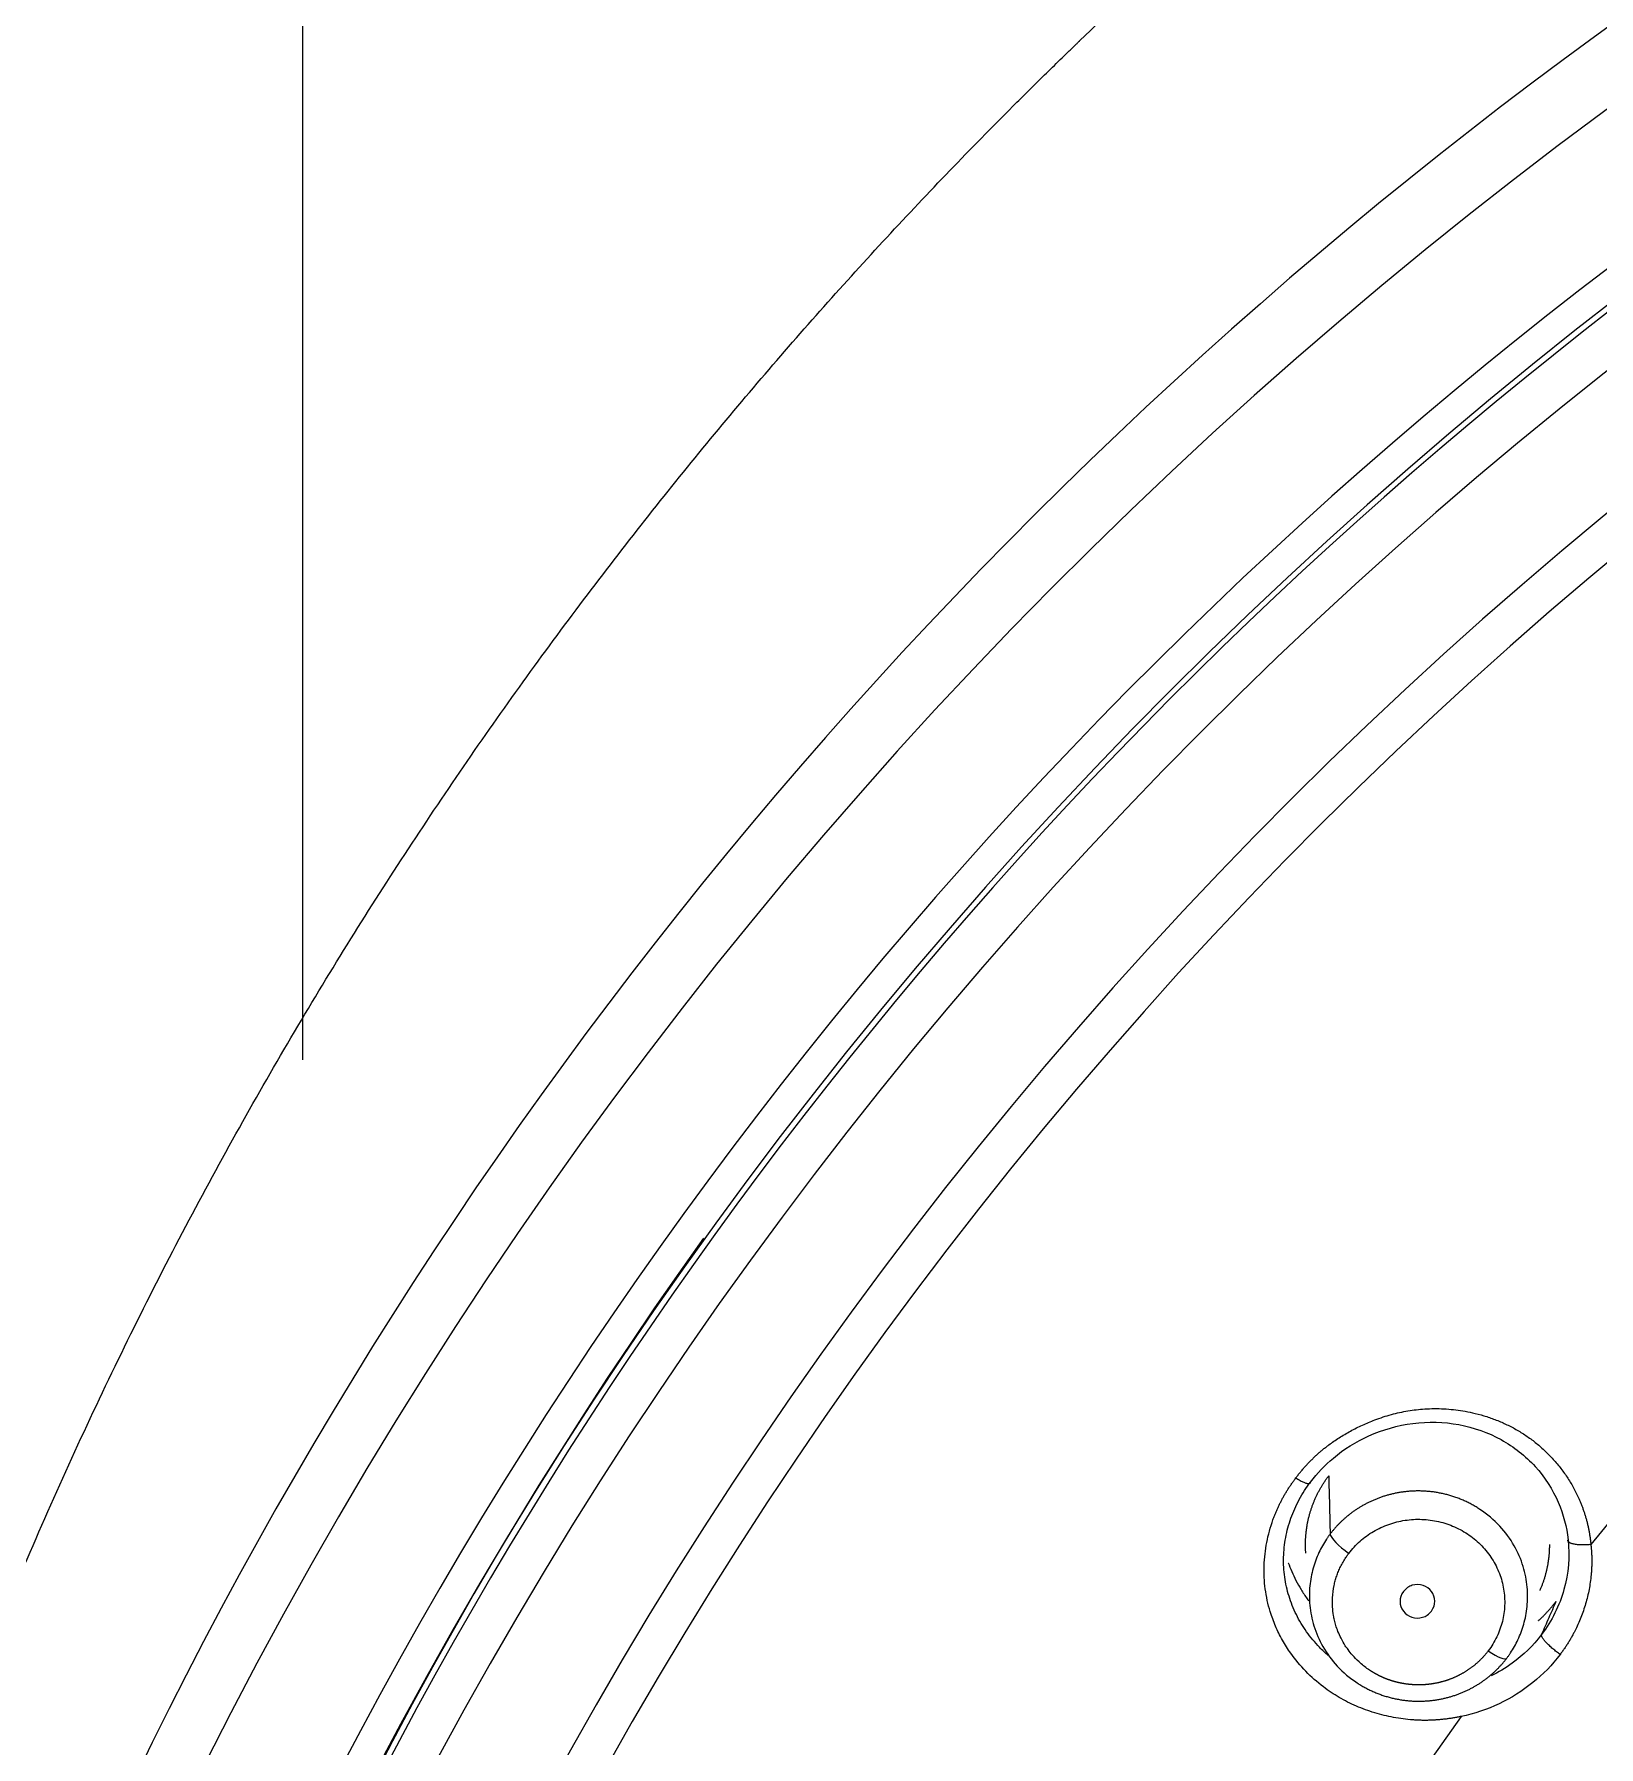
# Model space of a CAD drawing. Extents: x 19821 to 22981, y -91 to 2224.
# Drawn here: x 20686.85 to 20707.2, y 1238.57 to 1260.85 of the extents above; entities that cross this region are included whole.
import ezdxf

# ---------------------------------------------------------------- set-up
doc = ezdxf.new("R2010")
doc.units = 0
doc.header["$LTSCALE"] = 10
doc.header["$MEASUREMENT"] = 0
doc.layers.add('1', color=7, linetype='CONTINUOUS')

msp = doc.modelspace()

# ---------------------------------------------------------------- linework, layer by layer
at = {"layer": '1', "color": 7, "linetype": 'Continuous', "lineweight": 13}
msp.add_line((20690.34096974973, 1291.198490205884), (20690.34096974973, 1247.506921477981), dxfattribs=at)
at = {"layer": '1', "color": 7, "linetype": 'Continuous', "lineweight": 18}
for centre, major_axis, ratio, start_param, end_param in [((20744.93100807942, 1212.861490430494), (62.57703589943, 0), 0.9612616959385202, 0, 3.141593206878729), ((20744.93100807943, 1212.246531548563), (-60.5, 0), 0.9612616959383173, 4.724169612251052, 7.00419662665931), ((20744.93100807943, 1212.38435022647), (-59.925, 0), 0.9612616959389093, 4.712388980389392, 7.853981633982278), ((20744.93100807943, 1212.384350226471), (60, 0), 0.9612616959383171, 1.582576958661259, 4.712388980393005), ((20744.93100807943, 1212.542884949657), (-59.925, 0), 0.9612616959389093, 5.680735826435903, 6.283185312909998), ((20703.95241886266, 1241.169088457955), (-0.2390951651189141, 0.1811921309209705), 0.2228166703466237, 0.1756137382107858, 1.737497234700055), ((20705.76723451292, 1239.901607885897), (0.2390967520457248, -0.1811900156356655), 0.222767126750163, 4.880205176611731, 6.337469713120811)]:
    msp.add_ellipse(centre, major_axis=major_axis, ratio=ratio, start_param=start_param, end_param=end_param, dxfattribs=at)
at = {"layer": '1', "color": 7, "linetype": 'Continuous', "lineweight": 13}
for centre, major_axis, ratio, start_param, end_param in [((20744.93100807943, 1212.541177986808), (61.96284250743, 0), 0.9612616959383171, 1.570796326802691, 3.141592647531509), ((20744.93100807943, 1212.246531548563), (59.42499999999999, 0), 0.9612616959383172, 1.570796326802691, 4.701939975494236), ((20744.93100807943, 1212.246531548563), (57.94795379563, 0), 0.9612616959383172, 1.579186643142856, 4.712388980392483), ((20744.93100807943, 1212.291039360163), (57.40309474942, 0), 0.9612616959383172, 1.579486275239783, 4.712388980392482), ((20744.93100807943, 1213.073443616014), (-47.825, 0), 0.9612616959383173, 5.475491324417267, 5.624802134208548), ((20744.93100807943, 1213.073443616014), (-47.825, 0), 0.9612616959383175, 5.684930834656669, 5.834241644445036)]:
    msp.add_ellipse(centre, major_axis=major_axis, ratio=ratio, start_param=start_param, end_param=end_param, dxfattribs=at)
at = {"layer": '1', "color": 7, "linetype": 'Continuous', "lineweight": 18}
for points, knots in [([(20682.03188459967, 1218.028408042423), (20682.0319240288, 1219.263179307572), (20682.07134584237, 1220.482656676591), (20682.22303321739, 1222.886397508442), (20682.33529288177, 1224.070731137838), (20682.62661943629, 1226.400766504216), (20682.80568740777, 1227.546453768173), (20683.22457949674, 1229.796158502802), (20683.46440721433, 1230.900179141207), (20683.99880660579, 1233.064124083599), (20684.2933811072, 1234.124048742788), (20684.93135193244, 1236.197916469751), (20685.27474796447, 1237.211860842949), (20686.00456604845, 1239.192386171128), (20686.39098516573, 1240.158969461545), (20687.20123063581, 1242.043889381438), (20687.62505324238, 1242.962233761729), (20688.50469335566, 1244.750340326461), (20688.96050566919, 1245.620103371965), (20689.898905779, 1247.3110301575), (20690.38149079482, 1248.132196556392), (20691.36846070501, 1249.726264826994), (20691.87284544986, 1250.499167932349), (20692.89868910233, 1251.997342632421), (20693.42015108784, 1252.722613802301), (20694.47568728922, 1254.126422589249), (20695.00976580965, 1254.804958691369), (20696.08634557818, 1256.116424898036), (20696.62884987619, 1256.749354507706), (20697.7183640497, 1257.970928607381), (20698.26537233285, 1258.559574067441), (20699.08652937575, 1259.410442260114), (20699.49727175536, 1259.827854163514), (20699.97619366156, 1260.301058874929), (20700.21551740628, 1260.534251033559), (20700.33513656939, 1260.649998804121), (20700.39493443175, 1260.707661145108), (20700.42483030346, 1260.736439496312), (20700.43977745827, 1260.75081547545), (20700.44725083839, 1260.758000166948), (20700.45098747888, 1260.761591688311), (20700.4528557867, 1260.763387242913), (20700.4537899375, 1260.764284968697), (20700.45425701212, 1260.764733818709), (20700.45445718679, 1260.764926180241), (20700.45459063654, 1260.765054420648), (20700.45463417054, 1260.765096255174), (20701.92790264037, 1262.180841552097), (20703.47212799616, 1263.523880782744), (20706.68628057617, 1266.053132936569), (20708.35618801137, 1267.23933036376), (20711.80420306485, 1269.444761103732), (20713.58230250544, 1270.463989532082), (20717.22841661029, 1272.326982462369), (20719.09640614094, 1273.170731617189), (20722.90346895692, 1274.675980867764), (20724.84257519055, 1275.337490626224), (20728.77273021462, 1276.473879831797), (20730.76376163694, 1276.948745411129), (20734.77824841011, 1277.709091325952), (20736.8016982929, 1277.994563302012), (20740.86150861721, 1278.375075176216), (20742.89786382754, 1278.470105881076), (20744.93100898635, 1278.470237001844)], [0, 0, 0, 0, 0.03125000000024419, 0.03125000000024419, 0.06250000000048839, 0.06250000000048839, 0.09375000000073258, 0.09375000000073258, 0.1250000000009767, 0.1250000000009767, 0.1562500000012209, 0.1562500000012209, 0.1875000000014651, 0.1875000000014651, 0.2187500000017093, 0.2187500000017093, 0.2500000000019535, 0.2500000000019535, 0.2812500000021977, 0.2812500000021977, 0.3125000000024419, 0.3125000000024419, 0.3437500000026861, 0.3437500000026861, 0.3750000000029302, 0.3750000000029302, 0.4062500000031744, 0.4062500000031744, 0.4375000000034186, 0.4375000000034186, 0.4687500000036628, 0.4687500000036628, 0.4843750000037849, 0.4921875000038459, 0.4960937500038763, 0.4980468750038917, 0.4990234375038993, 0.4995117187539029, 0.4997558593789049, 0.4998779296914058, 0.499938964847656, 0.4999694824257812, 0.4999847412148437, 0.4999923706093749, 0.4999961853066406, 0.4999961853066406, 0.5000000000039063, 0.5000000000039063, 0.562500000003418, 0.562500000003418, 0.6250000000029298, 0.6250000000029298, 0.6875000000024415, 0.6875000000024415, 0.7500000000019531, 0.7500000000019531, 0.8125000000014648, 0.8125000000014648, 0.8750000000009766, 0.8750000000009766, 0.9375000000004883, 0.9375000000004883, 1, 1, 1, 1]), ([(20703.26275608849, 1242.067097202619), (20703.26765924186, 1242.073543636092), (20703.27744438461, 1242.086408677614), (20703.29235511968, 1242.105495691382), (20703.30739548213, 1242.124374132993), (20703.32258399412, 1242.143031943224), (20703.33791530559, 1242.161472078609), (20703.353390428, 1242.179693495055), (20703.36900868387, 1242.197696211406), (20703.38476985068, 1242.21547996096), (20703.40067358986, 1242.233044550627), (20703.41671959886, 1242.250389765245), (20703.43290757066, 1242.267515393068), (20703.44923720455, 1242.284421218973), (20703.46570820321, 1242.301107026263), (20703.48232027355, 1242.317572596182), (20703.49907312639, 1242.333817708049), (20703.51596647663, 1242.34984213921), (20703.53300004308, 1242.365645665076), (20703.55017354865, 1242.381228059025), (20703.56748672001, 1242.396589092767), (20703.58493928847, 1242.411728534976), (20703.60253098679, 1242.426646156401), (20703.62026156105, 1242.441341710876), (20703.6381307264, 1242.455815005957), (20703.65613833159, 1242.470065640148), (20703.6742837467, 1242.484093980773), (20703.70801423518, 1242.509558332065), (20703.75856283237, 1242.54576530138), (20703.8275290913, 1242.591395585912), (20703.89954148243, 1242.635413194185), (20703.99974282178, 1242.691997422579), (20704.12953937084, 1242.757022477072), (20704.2718710085, 1242.816825465381), (20704.39764960909, 1242.861375364096), (20704.50532329516, 1242.893646131042), (20704.61339900698, 1242.920267387387), (20704.72187003037, 1242.941210274132), (20704.83072145879, 1242.956490920252), (20704.94519414146, 1242.966493387779), (20705.06502439054, 1242.97049257468), (20705.18987557801, 1242.967667449318), (20705.31416905747, 1242.957762574689), (20705.43790018502, 1242.940796690377), (20705.57040382336, 1242.914987823991), (20705.70999319346, 1242.878594294464), (20705.85452589034, 1242.829408164006), (20705.99354926827, 1242.770273402137), (20706.1280717354, 1242.700779526922), (20706.25725708606, 1242.621093995356), (20706.38004585511, 1242.531191601654), (20706.49486866095, 1242.43223255979), (20706.60258186408, 1242.323394213162), (20706.70237576302, 1242.20576868838), (20706.79307041937, 1242.08016144168), (20706.87296647804, 1241.948610401625), (20706.92580237778, 1241.843762075538), (20706.95856941802, 1241.769543950876), (20706.9757299354, 1241.727964151449), (20706.99187048796, 1241.686022361942), (20707.0069898177, 1241.643718128414), (20707.02109048425, 1241.601053468777), (20707.03417403531, 1241.558029597769), (20707.04624234865, 1241.514647809289), (20707.05729708722, 1241.470909220299), (20707.06734053606, 1241.426814913654), (20707.07637278693, 1241.382365622637), (20707.08440220354, 1241.337562855275), (20707.0914061807, 1241.292404692845), (20707.09747846011, 1241.246901560387), (20707.10066840391, 1241.216390117096), (20707.10226721121, 1241.201097710292)], [0, 0, 0, 0, 0.004831707792187787, 0.009642559971950375, 0.0144330401570404, 0.01920363877405989, 0.0239548530163273, 0.02868718679423243, 0.03340115067707013, 0.03809726182667474, 0.04277604392255532, 0.04743802707813521, 0.05208374774829681, 0.05671374862793478, 0.06132857854122473, 0.06592879232202188, 0.07051495068483107, 0.07508762008654764, 0.07964737257913614, 0.08419478565293259, 0.08873044207088658, 0.09325492969380457, 0.09776884129671755, 0.1022727743763995, 0.1067673309505897, 0.1112531173487218, 0.1157307439947052, 0.1202008251821443, 0.1359930609092236, 0.1520754782577627, 0.1684703013518533, 0.1851984784803881, 0.2191072224171651, 0.2528935145323353, 0.274924979516719, 0.2967030019987305, 0.3182847330058015, 0.3397289217259568, 0.3610954518322788, 0.382444831498461, 0.4069202484635922, 0.431334687912223, 0.4557687303406966, 0.4803023906829336, 0.505014299017788, 0.5356039498213875, 0.5658054224734583, 0.5957774812755432, 0.6256799161867307, 0.6563289659234769, 0.6867420142273601, 0.7170972175936036, 0.7475703871854598, 0.7790739669291147, 0.810216870363466, 0.8411772643787264, 0.8721340009742484, 0.8812241991507284, 0.8903015097902567, 0.8993708468999306, 0.9084371263977357, 0.9175052586861759, 0.9265801412414475, 0.9356666512782146, 0.9447696385486063, 0.9538939183316948, 0.9630442646664347, 0.9722254038767061, 0.9814420084321814, 0.9906986911829249, 1, 1, 1, 1]), ([(20703.45463845235, 1242.014640439837), (20703.54050720364, 1242.128239941128), (20703.76511617652, 1242.363709596832), (20704.21700590379, 1242.64642281784), (20704.78634718818, 1242.807541254565), (20705.38922774549, 1242.792239202982), (20705.94684872735, 1242.594663362066), (20706.39919618109, 1242.238281764363), (20706.69666151292, 1241.776304474118), (20706.78723703689, 1241.430544706088), (20706.80532479756, 1241.262712559057)], [0, 0, 0, 0, 0.0981919605315231, 0.2204542052850867, 0.3538519793374708, 0.4891402391120029, 0.6227120656847008, 0.7537966582760399, 0.8824981886857156, 1, 1, 1, 1]), ([(20702.93032137624, 1240.328362217807), (20702.93031617702, 1240.328379245117), (20702.91550933553, 1240.376873784639), (20702.88992464407, 1240.474653732016), (20702.86385232184, 1240.623780567828), (20702.850276331, 1240.774673401037), (20702.849295727, 1240.926603895452), (20702.86032292748, 1241.078355471571), (20702.88314780924, 1241.2287814253), (20702.91780037505, 1241.377389252246), (20702.95301143542, 1241.488803079231), (20702.9809959775, 1241.56427943003), (20702.99712311431, 1241.604920859245), (20703.01417534962, 1241.645243166167), (20703.03215518038, 1241.685244590802), (20703.05106039331, 1241.724923648673), (20703.07089005565, 1241.764278680881), (20703.09164287281, 1241.803307998841), (20703.11331777311, 1241.842009754568), (20703.13591321144, 1241.880382315354), (20703.15942937749, 1241.918422890731), (20703.18386003309, 1241.956132667106), (20703.2092230777, 1241.993497565435), (20703.23544592889, 1242.030560403818), (20703.25364074648, 1242.054902275093), (20703.26275608849, 1242.067097202619)], [0, 0, 0, 0, 2.960298429426761e-05, 0.0843102865267257, 0.1680817299451443, 0.2518098192647965, 0.3359604268967744, 0.4197844380717173, 0.5029627400975031, 0.5859137272200554, 0.6690571990768348, 0.6926103176274119, 0.7161351775752689, 0.7396421773683588, 0.7631417286600402, 0.7866442424059343, 0.8101601149421868, 0.8336997141368985, 0.8572733657066696, 0.8808913397863223, 0.9045638378370117, 0.9283009799729985, 0.9521127927805163, 0.9760091976955636, 1, 1, 1, 1]), ([(20703.17456594959, 1240.528855899883), (20703.17455960728, 1240.528876409182), (20703.17455326539, 1240.528896918599), (20703.14927147573, 1240.610663073453), (20703.13062296565, 1240.694270505752), (20703.10705129335, 1240.863563761214), (20703.10216660064, 1240.949262668195), (20703.10634185922, 1241.121007920128), (20703.11537170298, 1241.207044025414), (20703.14723041344, 1241.377608601114), (20703.17010000891, 1241.462138240218), (20703.22930494686, 1241.627848170237), (20703.26560124132, 1241.709027340793), (20703.35085758564, 1241.866181160497), (20703.39987731953, 1241.942154157272), (20703.45469185984, 1242.014603269771)], [0, 0, 0, 0, 4.181400499260141e-05, 4.181400499260141e-05, 0.1667015116708272, 0.1667015116708272, 0.3333612093366617, 0.3333612093366617, 0.5000209070024964, 0.5000209070024964, 0.6666806046683309, 0.6666806046683309, 0.8333403023341655, 0.8333403023341655, 1, 1, 1, 1]), ([(20703.39324185192, 1241.08837464736), (20703.39323684995, 1241.088439664558), (20703.39269113438, 1241.095539247302), (20703.39170824839, 1241.109672786241), (20703.39054605811, 1241.130781264526), (20703.38968925911, 1241.151879371633), (20703.38913699708, 1241.172963015829), (20703.38888836051, 1241.19402813117), (20703.38894238121, 1241.215070678427), (20703.38929803498, 1241.236086645707), (20703.38995424227, 1241.257072049144), (20703.39090986876, 1241.27802293355), (20703.39216372606, 1241.298935373064), (20703.39371457236, 1241.319805471784), (20703.39556111309, 1241.34062936439), (20703.39770200158, 1241.361403216749), (20703.40013583977, 1241.382123226512), (20703.40286117884, 1241.402785623696), (20703.40587651996, 1241.42338667125), (20703.40918031494, 1241.443922665616), (20703.41277096694, 1241.464389937271), (20703.41664683118, 1241.484784851257), (20703.42080621565, 1241.505103807697), (20703.42524738181, 1241.525343242305), (20703.42996854532, 1241.545499626874), (20703.43496787676, 1241.565569469758), (20703.44024350236, 1241.585549316336), (20703.4457935047, 1241.605435749468), (20703.45161592348, 1241.625225389933), (20703.45770875623, 1241.644914896862), (20703.46406995906, 1241.66450096815), (20703.47069744741, 1241.683980340858), (20703.47758909675, 1241.703349791607), (20703.48474274339, 1241.722606136953), (20703.49215618517, 1241.741746233752), (20703.49982718225, 1241.760766979514), (20703.50775345783, 1241.779665312741), (20703.51593269893, 1241.798438213256), (20703.52436255712, 1241.817082702519), (20703.53304064929, 1241.835595843928), (20703.54196455841, 1241.85397474311), (20703.55113183427, 1241.872216548205), (20703.56053999424, 1241.890318450113), (20703.57018652401, 1241.908277682803), (20703.58006887855, 1241.926091523383), (20703.59018448197, 1241.943757292941), (20703.6005307316, 1241.961272354501), (20703.61110498656, 1241.978634121672), (20703.62190461365, 1241.995840027358), (20703.63292682018, 1242.012887641274), (20703.64416928025, 1242.029774232967), (20703.65562780502, 1242.046498400624), (20703.6673050259, 1242.063054003541), (20703.67917804815, 1242.079452767991), (20703.68727666221, 1242.090250527734), (20703.6913236328, 1242.095646292466)], [0, 0, 0, 0, 0.0001829356180481203, 0.0199756429966941, 0.03974586440223913, 0.05949361861835473, 0.07921892441894497, 0.09892180056821118, 0.1186022658207364, 0.138260338921568, 0.1578960386062811, 0.1775093836010705, 0.1971003926228328, 0.2166690843792227, 0.2362154775687663, 0.2557395908809095, 0.275241442996126, 0.2947210525859743, 0.3141784383131843, 0.3336136188317664, 0.3530266127870387, 0.3724174388157645, 0.3917861155462029, 0.4111326615981942, 0.4304570955832639, 0.4497594361046744, 0.4690397017575293, 0.4882979111288608, 0.5075340827977052, 0.5267482353351777, 0.5459403873045905, 0.565110557261504, 0.5842587637538222, 0.603385025321905, 0.6224893604986104, 0.641571787809426, 0.6606323257725129, 0.6796709928988384, 0.698687807692229, 0.7176827886494807, 0.736655954260432, 0.7556073230080769, 0.774536913368618, 0.7934447438115902, 0.8123308327999454, 0.8311951987901272, 0.8500378602321823, 0.8688588355698277, 0.8876581432405785, 0.9064358016758071, 0.9251918293008513, 0.9439262445351121, 0.9626390657921408, 0.9813303114797252, 1, 1, 1, 1]), ([(20706.00839564943, 1239.723868433583), (20706.01179858618, 1239.728413955286), (20706.01858301575, 1239.737476354669), (20706.02850729862, 1239.751178113301), (20706.03820776239, 1239.76489945619), (20706.04767082725, 1239.778647456804), (20706.09024577266, 1239.842139707585), (20706.16037281744, 1239.966855404795), (20706.23608173267, 1240.168552380064), (20706.28044406675, 1240.39913532218), (20706.28179738619, 1240.65369332881), (20706.22870509513, 1240.923581074535), (20706.11114678223, 1241.195897098802), (20705.92249251352, 1241.453235696706), (20705.73774285397, 1241.609409368788), (20705.6082430837, 1241.690827267722), (20705.55728283705, 1241.720021476171), (20705.50559514239, 1241.746903722403), (20705.45329568005, 1241.771490096082), (20705.400502456, 1241.79379601487), (20705.34732844304, 1241.81384355284), (20705.29388330079, 1241.831659113953), (20705.2402727253, 1241.847273657159), (20705.18659845252, 1241.860722249236), (20705.13295811568, 1241.872043798532), (20705.07944516674, 1241.881280745545), (20705.0261488053, 1241.888478770723), (20704.97315392875, 1241.893686504623), (20704.92054109891, 1241.89695524535), (20704.8683865251, 1241.898338682858), (20704.81676206257, 1241.897892631021), (20704.76573522532, 1241.895674767923), (20704.71536921233, 1241.891744384863), (20704.6657229464, 1241.886162144452), (20704.61685112442, 1241.878989848148), (20704.56880427843, 1241.870290213487), (20704.52162884641, 1241.860126661228), (20704.47536725195, 1241.848563112564), (20704.43005799202, 1241.835663796508), (20704.38573573187, 1241.821493067501), (20704.3424314065, 1241.80611523326), (20704.30017232763, 1241.789594392829), (20704.25898229572, 1241.77199428477), (20704.21888171614, 1241.753378145379), (20704.17988771891, 1241.733808576797), (20704.14201428132, 1241.713347424841), (20704.10527235287, 1241.692055666372), (20704.06966998192, 1241.669993305977), (20704.03521244356, 1241.647219281682), (20704.00190236786, 1241.623791379695), (20703.96973986953, 1241.599766156868), (20703.93872267297, 1241.575198874471), (20703.90884625248, 1241.550143428743), (20703.88010391359, 1241.524652330008), (20703.85248708481, 1241.498776539585), (20703.82598483317, 1241.472565860213), (20703.80058620785, 1241.446067336594), (20703.77627224476, 1241.419330954622), (20703.75304571136, 1241.392388720403), (20703.73082308378, 1241.365330933475), (20703.71671949725, 1241.346988840158), (20703.70972153934, 1241.337887807831)], [0, 0, 0, 0, 0.00392100013541659, 0.007817291728364562, 0.01168887548481148, 0.01553575209903312, 0.01935792225352735, 0.06457345512052216, 0.1143709278328223, 0.1687502350988914, 0.2277112645602432, 0.2912537418298352, 0.3593770356672221, 0.4320799246393728, 0.509360326090498, 0.5227661478055831, 0.5360504290951945, 0.5492131434230946, 0.5622542656520033, 0.5751737719943547, 0.5879716399638937, 0.6006478483281488, 0.6132023770617772, 0.6256352073007847, 0.6379463212976205, 0.6501357023771559, 0.6622033348935393, 0.6741492041879541, 0.6859732965472458, 0.6976755991634568, 0.7092561000942527, 0.7207147882242455, 0.7320516532272142, 0.7432666855292388, 0.7543598762727366, 0.7653312172814097, 0.7761807010261043, 0.7869083205915908, 0.7975140696442582, 0.8079979424007434, 0.8183599335974711, 0.8286000384611453, 0.838718252680167, 0.8487145723769823, 0.8585889940813914, 0.8683415147048055, 0.8779721315154501, 0.8874808421145369, 0.8968676444134078, 0.906132536611635, 0.9152755171761312, 0.9242965848212257, 0.9331957384897569, 0.9419729773351613, 0.9506283007045901, 0.9591617081230529, 0.9675731992786144, 0.9758627740086363, 0.9840304322871007, 0.9920761742130282, 1, 1, 1, 1]), ([(20703.70971874378, 1241.337889951208), (20703.70636115346, 1241.333405369691), (20703.6996412589, 1241.324429910486), (20703.68977096233, 1241.310808473188), (20703.68004778498, 1241.297061304475), (20703.67048920076, 1241.283178799936), (20703.6274284316, 1241.218958818834), (20703.55676379868, 1241.092997190736), (20703.48100260448, 1240.889666585687), (20703.43724253695, 1240.658023952626), (20703.43685455215, 1240.40315953414), (20703.49088343861, 1240.133800425031), (20703.60889260788, 1239.86277746907), (20703.79706075609, 1239.607219408002), (20703.98076311662, 1239.452117407982), (20704.10944727597, 1239.371159118182), (20704.1602410419, 1239.342030804311), (20704.21176230665, 1239.315198179489), (20704.26389673796, 1239.29064572487), (20704.3165277618, 1239.268358713377), (20704.36954369779, 1239.248315833804), (20704.42283609452, 1239.230491518912), (20704.47630036286, 1239.214855708741), (20704.52983577531, 1239.20137429002), (20704.58334560707, 1239.190009353902), (20704.63673721496, 1239.180719497413), (20704.68992210907, 1239.173460107907), (20704.74281600384, 1239.168183645493), (20704.79533885308, 1239.164839918539), (20704.847414869, 1239.163376352656), (20704.89897252627, 1239.163738252309), (20704.94994455206, 1239.16586905458), (20705.00026790297, 1239.169710574623), (20705.04988372968, 1239.175203242418), (20705.09873733029, 1239.182286330494), (20705.14677809319, 1239.190898172352), (20705.19395943034, 1239.200976371378), (20705.24023870169, 1239.212458000076), (20705.28557713184, 1239.225279789522), (20705.32993971932, 1239.239378308966), (20705.37329513969, 1239.254690135568), (20705.41561564287, 1239.271152014279), (20705.45687694557, 1239.288701007934), (20705.49705811952, 1239.307274637651), (20705.53614147602, 1239.326811013641), (20705.57411244762, 1239.347248956607), (20705.61095946733, 1239.36852810989), (20705.64667384611, 1239.390589042566), (20705.68124964885, 1239.41337334377), (20705.71468357008, 1239.436823708216), (20705.74697480791, 1239.460884014234), (20705.77812494266, 1239.485499390664), (20705.80813779984, 1239.510616287249), (20705.83701937256, 1239.536182496312), (20705.86477753134, 1239.562147318038), (20705.89142251711, 1239.588461167525), (20705.91696457876, 1239.615077190633), (20705.94142205414, 1239.641945508726), (20705.96479130858, 1239.669034363117), (20705.98715598574, 1239.696252990646), (20706.00134927766, 1239.714710387129), (20706.00839316029, 1239.723870470296)], [0, 0, 0, 0, 0.00386848571634292, 0.007742402629213745, 0.01162175075676409, 0.01550653011629844, 0.01939674072413012, 0.0651102920024329, 0.1152656736035665, 0.1698602548549389, 0.2288908684705248, 0.2923536588000122, 0.3602438924710398, 0.4325557328465748, 0.5092819793169415, 0.522646261251083, 0.5358905630697794, 0.5490148876894773, 0.5620192389777746, 0.5749036217042377, 0.5876680414920876, 0.6003125047707961, 0.612837018729573, 0.6252415912717356, 0.6375262309699861, 0.6496909470225823, 0.6617357492104088, 0.6736606478549457, 0.6854656537771348, 0.6971507782571668, 0.7087160329951384, 0.7201614300726498, 0.7314869819152898, 0.7426927012560266, 0.7537786010995235, 0.7647446946873427, 0.7755909954640935, 0.7863175170444626, 0.796924273181177, 0.8074112777338951, 0.8177785446389971, 0.8280260878803101, 0.8381539214607739, 0.8481620593750117, 0.8580505155828511, 0.867819303983772, 0.8774684383923024, 0.8869979325143654, 0.8964077999245613, 0.9056980540444175, 0.9148687081215932, 0.9239197752100707, 0.932851268151295, 0.9416631995563248, 0.9503555817889592, 0.9589284269498752, 0.9673817468617862, 0.9757155530556111, 0.9839298567577073, 0.9920246688781321, 1, 1, 1, 1]), ([(20706.80530904902, 1241.262712558891), (20706.82856606878, 1241.046968346251), (20706.81024225655, 1240.827037610747), (20706.7223204999, 1240.512670114194), (20706.68299339492, 1240.410456869876), (20706.58567008069, 1240.214468228393), (20706.52760243993, 1240.120703900595), (20706.46107540074, 1240.032772080088)], [0, 0, 0, 0, 0.499999999999998, 0.499999999999998, 0.749999999999999, 0.749999999999999, 1, 1, 1, 1]), ([(20706.56205935958, 1241.203294995599), (20706.56208960655, 1241.196442199874), (20706.56205352763, 1241.182581234074), (20706.5617031727, 1241.161722729185), (20706.56104934382, 1241.140731621022), (20706.56009590426, 1241.119774677229), (20706.55884403822, 1241.098855852366), (20706.55729498445, 1241.077979070899), (20706.55545003554, 1241.057148226549), (20706.55331053728, 1241.036367181656), (20706.55087788791, 1241.015639766563), (20706.54815353748, 1240.994969779003), (20706.54513898713, 1240.974360983504), (20706.54183578837, 1240.953817110809), (20706.53824554239, 1240.933341857307), (20706.53436989933, 1240.912938884478), (20706.53021055754, 1240.892611818349), (20706.52576926291, 1240.872364248969), (20706.52104780804, 1240.852199729891), (20706.51604803162, 1240.83212177767), (20706.51077181759, 1240.812133871378), (20706.50522109443, 1240.792239452123), (20706.49939783445, 1240.772441922591), (20706.49330405295, 1240.752744646597), (20706.48694180756, 1240.733150948647), (20706.4803131974, 1240.713664113517), (20706.47342036238, 1240.694287385845), (20706.4662654824, 1240.675023969733), (20706.45885077658, 1240.655877028364), (20706.45117850252, 1240.636849683632), (20706.44361611436, 1240.61881580307), (20706.43854778857, 1240.607150775791), (20706.43617114862, 1240.601768258092)], [0, 0, 0, 0, 0.03327469406986276, 0.06730177070786339, 0.101290730613916, 0.1352415662822895, 0.1691542703086053, 0.2030288353900541, 0.2368652543256067, 0.270663520016268, 0.3044236254652307, 0.3381455637781656, 0.3718293281633935, 0.4054749119321476, 0.4390823084987533, 0.4726515113809116, 0.5061825141998448, 0.5396753106806166, 0.5731298946522876, 0.6065462600481932, 0.639924400906129, 0.6732643113686283, 0.7065659856831716, 0.7398294182024208, 0.7730546033844652, 0.8062415357930558, 0.8393902100978263, 0.872500621074551, 0.9055727636053886, 0.9386066326791271, 0.9716022233913766, 1, 1, 1, 1]), ([(20703.16479946422, 1240.965527059755), (20703.16501974232, 1240.96490055052), (20703.17857424658, 1240.926415696716), (20703.2089768731, 1240.84845177754), (20703.26369888703, 1240.731920591391), (20703.33059905217, 1240.612366204075), (20703.38889592568, 1240.524379831577), (20703.42425975967, 1240.476130407396), (20703.43102995995, 1240.467064228518)], [0, 0, 0, 0, 0.00352862425344528, 0.2167927209647164, 0.444032826096858, 0.6852601180994485, 0.9404864985514731, 1, 1, 1, 1]), ([(20706.4209547721, 1240.210465941779), (20706.42152856049, 1240.210999034904), (20706.4276198723, 1240.216665170982), (20706.43915025749, 1240.2275292739), (20706.45539268735, 1240.243192843025), (20706.47142542528, 1240.259017207708), (20706.4872469858, 1240.274999584687), (20706.50285592384, 1240.291137182205), (20706.51825083548, 1240.307427199971), (20706.53343035476, 1240.323866831845), (20706.54839316518, 1240.340453258362), (20706.56313795662, 1240.357183677083), (20706.57766358533, 1240.374055192031), (20706.59196847755, 1240.391065228033), (20706.60605285057, 1240.408209989645), (20706.61991043851, 1240.425490204514), (20706.633559315, 1240.442889730257), (20706.64247657616, 1240.454607205172), (20706.64693249466, 1240.4604623789)], [0, 0, 0, 0, 0.006938515200516631, 0.07370205145776358, 0.1403856676457048, 0.2069893631154618, 0.2735131374682677, 0.3399569905562101, 0.4063209224828186, 0.4726049336037547, 0.5388090245275696, 0.6049331961162706, 0.6709774494860841, 0.7369417860081225, 0.8028262073090413, 0.8686307152717938, 0.9343553120362581, 1, 1, 1, 1])]:
    msp.add_open_spline(points, degree=3, knots=knots, dxfattribs=at)
at = {"layer": '1', "color": 7, "linetype": 'Continuous', "lineweight": 13}
for points, knots in [([(20703.26275452956, 1242.067100767396), (20703.26734480687, 1242.064228823871), (20703.2923789497, 1242.048826964111), (20703.32450978574, 1242.031057428018), (20703.35599808407, 1242.016070233998), (20703.37628257159, 1242.007604702243), (20703.39470878123, 1242.001127484024), (20703.41791533452, 1241.995001923008), (20703.44179559802, 1241.993580208846), (20703.45351050325, 1242.002484964574), (20703.45470571657, 1242.011912319435), (20703.45463711708, 1242.014638673387)], [0, 0, 0, 0, 0.03963123112114798, 0.2190960272651807, 0.3088284253371969, 0.3985608234092131, 0.4882932214812293, 0.5780256195532458, 0.7574904156972783, 0.9369552118413107, 1, 1, 1, 1]), ([(20703.95227891511, 1241.086487363865), (20703.99547479575, 1241.143487141185), (20704.04450505277, 1241.19639928233), (20704.15235789754, 1241.292023313708), (20704.2111778269, 1241.334732846994), (20704.33635362114, 1241.408312430984), (20704.40270640068, 1241.439180668097), (20704.54040235987, 1241.487892689091), (20704.61174214558, 1241.50573527232), (20704.75667510938, 1241.527710741072), (20704.83026471515, 1241.531843084949), (20704.97687385333, 1241.526238848198), (20705.0498897721, 1241.516502405715), (20705.1925499441, 1241.483533496237), (20705.26219068102, 1241.460301841875), (20705.39542826289, 1241.401233227737), (20705.45902182379, 1241.365397723903), (20705.57772472173, 1241.282495773522), (20705.63283113295, 1241.235431370364), (20705.73244492536, 1241.131876895569), (20705.77694985126, 1241.075389376365), (20705.85365253397, 1240.955155589864), (20705.88584840021, 1240.891412286112), (20705.93669702995, 1240.759112355938), (20705.95534854012, 1240.690558990469), (20705.9783921499, 1240.55126904049), (20705.98278368155, 1240.480535889222), (20705.97713813571, 1240.339600236877), (20705.96710119739, 1240.269401209603), (20705.93298311398, 1240.132227313571), (20705.90890280984, 1240.065255825894), (20705.84762124906, 1239.937106811204), (20705.8104215029, 1239.875932442823), (20705.76737462166, 1239.818828803337)], [0, 0, 0, 0, 0.0625, 0.0625, 0.125, 0.125, 0.1875, 0.1875, 0.25, 0.25, 0.3125, 0.3125, 0.375, 0.375, 0.4375, 0.4375, 0.5, 0.5, 0.5625, 0.5625, 0.625, 0.625, 0.6875, 0.6875, 0.75, 0.75, 0.8125, 0.8125, 0.875, 0.875, 0.9375, 0.9375, 1, 1, 1, 1]), ([(20705.76737462091, 1239.81882915911), (20705.76401603772, 1239.814437679802), (20705.75731392582, 1239.805674405501), (20705.74702293547, 1239.792745987948), (20705.73659246031, 1239.780015038674), (20705.72600874863, 1239.767495558043), (20705.71528183056, 1239.755184768923), (20705.70441536457, 1239.743084232026), (20705.69341466019, 1239.731194228659), (20705.68228454082, 1239.71951525792), (20705.67102991045, 1239.708047640573), (20705.65965560093, 1239.69679162678), (20705.64816641069, 1239.685747369765), (20705.63656709266, 1239.67491493516), (20705.62486235579, 1239.664294300865), (20705.61305686293, 1239.653885359436), (20705.60115522989, 1239.643687919804), (20705.58916202414, 1239.633701709174), (20705.57708176375, 1239.623926374876), (20705.5649189163, 1239.614361486228), (20705.55267789788, 1239.605006536393), (20705.54036307216, 1239.595860944232), (20705.52797874945, 1239.586924056154), (20705.51552918588, 1239.57819514796), (20705.50301858258, 1239.569673426678), (20705.49045108497, 1239.561358032396), (20705.47783078205, 1239.553248040077), (20705.46516170571, 1239.545342461372), (20705.4524478302, 1239.537640246423), (20705.43969307155, 1239.530140285646), (20705.42690128703, 1239.522841411513), (20705.41407627473, 1239.515742400313), (20705.40122177315, 1239.508841973901), (20705.38834146077, 1239.502138801437), (20705.37543895579, 1239.495631501102), (20705.36251781579, 1239.489318641805), (20705.34958153749, 1239.483198744873), (20705.33663355655, 1239.477270285717), (20705.3236772474, 1239.471531695491), (20705.31071592309, 1239.465981362723), (20705.29775283521, 1239.460617634935), (20705.2847911738, 1239.455438820239), (20705.27183406736, 1239.450443188915), (20705.25888458284, 1239.445628974971), (20705.24594572568, 1239.440994377679), (20705.23302043987, 1239.436537563092), (20705.22011160807, 1239.432256665541), (20705.20722205172, 1239.428149789108), (20705.19435453126, 1239.424215009082), (20705.18151174622, 1239.420450373384), (20705.16869633556, 1239.416853903982), (20705.15591087781, 1239.413423598272), (20705.14315789139, 1239.410157430445), (20705.13043983491, 1239.407053352823), (20705.11775910747, 1239.404109297182), (20705.10511804901, 1239.401323176043), (20705.09251894067, 1239.398692883942), (20705.0799640052, 1239.396216298682), (20705.06745540733, 1239.39389128255), (20705.05499525423, 1239.391715683525), (20705.04258559594, 1239.389687336452), (20705.03022842583, 1239.387804064192), (20705.01792568109, 1239.386063678758), (20705.00567924325, 1239.384463982417), (20704.99349093866, 1239.383002768771), (20704.98136253902, 1239.381677823823), (20704.96929576198, 1239.380486927002), (20704.95729227164, 1239.379427852186), (20704.94535367913, 1239.378498368681), (20704.93348154322, 1239.377696242192), (20704.92167737091, 1239.377019235762), (20704.90994261804, 1239.376465110694), (20704.89827868989, 1239.376031627443), (20704.88668694182, 1239.375716546494), (20704.87516867992, 1239.375517629208), (20704.86372516164, 1239.375432638651), (20704.85235759646, 1239.375459340402), (20704.84106714655, 1239.375595503334), (20704.8298549274, 1239.375838900378), (20704.81872200859, 1239.376187309258), (20704.80766941435, 1239.376638513215), (20704.79669812437, 1239.377190301701), (20704.78580907438, 1239.377840471053), (20704.77500315694, 1239.378586825152), (20704.76428122208, 1239.379427176054), (20704.75364407802, 1239.380359344602), (20704.74309249192, 1239.381381161026), (20704.7326271905, 1239.382490465509), (20704.72224886083, 1239.383685108746), (20704.71195815101, 1239.384962952477), (20704.7017556709, 1239.386321870001), (20704.69164199282, 1239.387759746674), (20704.68161765226, 1239.389274480387), (20704.67168314861, 1239.390863982024), (20704.66183894589, 1239.392526175905), (20704.65208547342, 1239.394259000208), (20704.64242312659, 1239.396060407378), (20704.63285226751, 1239.397928364514), (20704.62337322577, 1239.39986085374), (20704.61398629914, 1239.401855872565), (20704.60469175424, 1239.403911434217), (20704.5954898273, 1239.40602556797), (20704.5863807248, 1239.408196319451), (20704.57736462424, 1239.410421750929), (20704.56844167475, 1239.412699941598), (20704.55961199786, 1239.415028987833), (20704.55087568812, 1239.417407003444), (20704.54223281384, 1239.419832119903), (20704.53368341771, 1239.422302486571), (20704.52522751754, 1239.424816270895), (20704.51686510686, 1239.427371658611), (20704.50859615565, 1239.429966853916), (20704.50042061093, 1239.432600079638), (20704.49233839749, 1239.435269577391), (20704.48434941847, 1239.437973607718), (20704.47645355604, 1239.440710450219), (20704.46865067203, 1239.443478403673), (20704.46094060855, 1239.446275786147), (20704.45332318863, 1239.449100935089), (20704.44579821683, 1239.451952207416), (20704.43836547987, 1239.454827979593), (20704.43102474718, 1239.457726647696), (20704.42377577159, 1239.460646627468), (20704.41661828985, 1239.463586354368), (20704.40955202323, 1239.466544283607), (20704.40257667812, 1239.469518890176), (20704.3956919466, 1239.472508668865), (20704.38889750699, 1239.475512134279), (20704.38219302441, 1239.478527820835), (20704.37557815136, 1239.481554282763), (20704.36905252822, 1239.484590094087), (20704.36261578383, 1239.487633848613), (20704.356267536, 1239.490684159898), (20704.35000739203, 1239.493739661214), (20704.34383494922, 1239.496799005515), (20704.33774979544, 1239.499860865382), (20704.33175150952, 1239.502923932976), (20704.32583966184, 1239.505986919978), (20704.32001381479, 1239.509048557523), (20704.31427352325, 1239.512107596134), (20704.30861833502, 1239.515162805641), (20704.30304779136, 1239.518212975108), (20704.2975614274, 1239.521256912745), (20704.29215877259, 1239.524293445818), (20704.28683935116, 1239.527321420558), (20704.28160268257, 1239.530339702061), (20704.2764482819, 1239.533347174191), (20704.27137566029, 1239.53634273947), (20704.26638432537, 1239.539325318971), (20704.26147378163, 1239.542293852209), (20704.25664353088, 1239.545247297024), (20704.25189307257, 1239.548184629462), (20704.24722190422, 1239.551104843658), (20704.24262952182, 1239.554006951712), (20704.23811542015, 1239.556889983558), (20704.23367909315, 1239.559752986856), (20704.22932003438, 1239.562595026803), (20704.22503773703, 1239.565415186213), (20704.22083169541, 1239.568212564624), (20704.21670140117, 1239.570986280915), (20704.21264635867, 1239.573735463164), (20704.20866603044, 1239.576459284984), (20704.16400826815, 1239.607300720808), (20704.09072175093, 1239.665956439644), (20704.00526148397, 1239.753817082704), (20703.94766596656, 1239.825984880683), (20703.89746627031, 1239.898817060289), (20703.85225687343, 1239.977048447114), (20703.81205943603, 1240.065957870306), (20703.7840800553, 1240.145723812536), (20703.76555862324, 1240.214890795834), (20703.74208566683, 1240.332753756803), (20703.73350185823, 1240.484909618771), (20703.75313423319, 1240.636292963898), (20703.77552030671, 1240.730364886787), (20703.79404266988, 1240.791047855715), (20703.81691910436, 1240.852045423697), (20703.8443672691, 1240.913021736975), (20703.87654637766, 1240.973612335588), (20703.90523971028, 1241.019912828873), (20703.92719723119, 1241.052043574591), (20703.93998165179, 1241.070008792265), (20703.94832989738, 1241.08119533032), (20703.95227891428, 1241.086486960449)], [0, 0, 0, 0, 0.004831881263922514, 0.00964210415826784, 0.014430668608844, 0.01919757454239733, 0.02394282188660534, 0.02866641057008008, 0.03336834052237107, 0.03804861167395598, 0.042707223956253, 0.04734417730160785, 0.05195947164330222, 0.05655310691555952, 0.06112508305352745, 0.06567539999329106, 0.07020405767187012, 0.07471105602721893, 0.07919639499822514, 0.08366007452471169, 0.08810209454743277, 0.09252245500807689, 0.09692115584927272, 0.1012981970145759, 0.1056535784484771, 0.109987300096409, 0.1142993619047254, 0.1185897638207252, 0.1228585057926373, 0.1271055877696214, 0.1313310097017785, 0.1355347715401374, 0.1397168732366682, 0.1438773147442622, 0.1480160960167614, 0.1521332170089293, 0.1562286776764682, 0.1603024779760166, 0.1643546178651408, 0.1683850973023523, 0.172393916247081, 0.1763810746597065, 0.1803465725015329, 0.1842904097348013, 0.1882125863226877, 0.1921131022292999, 0.1959919574196865, 0.1998491518598201, 0.2036846855166159, 0.2074985583579176, 0.2112907703525079, 0.2150613214700986, 0.2188102116813433, 0.2225374409578188, 0.226243009272046, 0.229926916597478, 0.2335891629084964, 0.2372297481804246, 0.2408486723895127, 0.2444459355129521, 0.2480215375288641, 0.2515754784163055, 0.2551077581552681, 0.2586183767266751, 0.2621073341123881, 0.2655746302951992, 0.2690202652588378, 0.2724442389879655, 0.2758465514681777, 0.2792272026860067, 0.2825861926289182, 0.2859235212853077, 0.2892391886445125, 0.2925331946968003, 0.2958055394333716, 0.2990562228463645, 0.3022852449288481, 0.3054926056748265, 0.3086783050792428, 0.311842343137969, 0.3149847198478143, 0.3181054352065195, 0.3212044892127626, 0.3242818818661536, 0.3273376131672406, 0.3303716831175023, 0.3333840917193521, 0.3363748389761373, 0.3393439248921463, 0.3422913494725925, 0.3452171127236313, 0.3481212146523476, 0.3510036552667609, 0.3538644345758309, 0.3567035525894435, 0.3595210093184222, 0.3623168047745308, 0.3650909389704602, 0.3678434119198405, 0.3705742236372312, 0.3732833741381329, 0.3759708634389753, 0.3786366915571246, 0.3812808585108838, 0.3839033643194873, 0.3865042090031071, 0.3890833925828462, 0.3916409150807453, 0.3941767765197793, 0.396690976923858, 0.3991835163178218, 0.401654394727457, 0.404103612179473, 0.4065311687015169, 0.408937064322174, 0.4113212990709634, 0.4136838729783365, 0.4160247860756854, 0.4183440383953291, 0.4206416299705303, 0.422917560835478, 0.4251718310253054, 0.4274044405760735, 0.4296153895247828, 0.4318046779093686, 0.4339723057686968, 0.4361182731425745, 0.4382425800717459, 0.4403452265978812, 0.4424262127635948, 0.4444855386124328, 0.4465232041888808, 0.4485392095383507, 0.4505335547072051, 0.4525062397427274, 0.4544572646931471, 0.4563866296076277, 0.4582943345362636, 0.460180379530092, 0.4620447646410829, 0.4638874899221416, 0.465708555427117, 0.4675079612107831, 0.4692857073288619, 0.4710417938380071, 0.4727762207958092, 0.4744889882607951, 0.4761800962924328, 0.477849544951126, 0.4794973342982153, 0.4811234643959789, 0.482727935307634, 0.4843107470973382, 0.4858718998301848, 0.4874113935722063, 0.4889292283903738, 0.4904254043526026, 0.4918999215277411, 0.4933527799855819, 0.4947839797968547, 0.4961935210332377, 0.4975814037673376, 0.4989476280727164, 0.543054220726872, 0.5785334659467577, 0.6053806976347117, 0.623591509790511, 0.655955758305711, 0.6845660134387549, 0.7094171585560308, 0.7305053702935291, 0.7478281300429841, 0.8157765407921501, 0.8644084022832446, 0.8826104405829336, 0.9012868883521246, 0.920436282460188, 0.9400570307251657, 0.9601474122596135, 0.9807055777761844, 0.9877953886183682, 0.99422678499862, 1, 1, 1, 1]), ([(20705.41225177967, 1238.965113227484), (20705.40418142496, 1238.963402813615), (20705.38806287495, 1238.959986682293), (20705.36384458769, 1238.955188954497), (20705.33964010753, 1238.95063995921), (20705.31544390473, 1238.94636249346), (20705.29125727342, 1238.942350586989), (20705.26707969463, 1238.938605948279), (20705.24291114184, 1238.935128235953), (20705.21875146543, 1238.931917656112), (20705.19460055712, 1238.928974268762), (20705.17045830601, 1238.926298173038), (20705.14632461042, 1238.923889457717), (20705.12219937471, 1238.92174821443), (20705.09808251015, 1238.919874534117), (20705.07397393473, 1238.918268507965), (20705.04987357323, 1238.916930227146), (20705.02578135722, 1238.915859782882), (20705.0016972251, 1238.915057266375), (20704.97762112212, 1238.914522768984), (20704.95355300027, 1238.914256381515), (20704.9294928189, 1238.914258196838), (20704.90544054242, 1238.914528300073), (20704.88139614903, 1238.915066805156), (20704.85735959825, 1238.915873718342), (20704.83333095209, 1238.916949447678), (20704.80930992293, 1238.918292900747), (20704.75124365139, 1238.922199928854), (20704.65937672593, 1238.931451535372), (20704.53451937685, 1238.951098383685), (20704.41079184799, 1238.977746084883), (20704.28822421381, 1239.01142480904), (20704.16780262956, 1239.051762249813), (20704.0503805625, 1239.098501733759), (20703.93693139317, 1239.151608823937), (20703.82733970147, 1239.211117209121), (20703.72164626868, 1239.277087167886), (20703.5704747432, 1239.384763541449), (20703.3852492173, 1239.548435564406), (20703.21195580288, 1239.757511599323), (20703.08530366581, 1239.957012092306), (20702.99586266204, 1240.138201832565), (20702.94991414487, 1240.264196273923), (20702.93032122617, 1240.328362709256)], [0, 0, 0, 0, 0.007740337834973817, 0.01545942242517213, 0.0231582421851381, 0.03083779395150451, 0.0384990827126617, 0.04614312132413496, 0.05377093021012098, 0.06138353705190734, 0.06898197646283862, 0.0765672896509596, 0.08414052406935628, 0.09170273305490594, 0.09925497545602105, 0.1067983152500496, 0.1143338211508432, 0.1218625662075203, 0.1293856273948644, 0.1369040851964169, 0.1444190231809436, 0.1519315275732692, 0.159442686820295, 0.1669535911531391, 0.1744653321463624, 0.1819790022752311, 0.18949569447191, 0.1970165016817897, 0.2365416975678516, 0.2760603743562566, 0.3157157900206782, 0.3556511592467302, 0.3960082355006698, 0.4359406469088233, 0.4757326157769352, 0.5155366606229536, 0.5555075208319281, 0.5958003892197031, 0.6954138498827432, 0.7964979171103725, 0.8643311541634967, 0.9319476397167579, 1, 1, 1, 1]), ([(20703.68485659438, 1239.75781610431), (20703.64535589543, 1239.791989687435), (20703.6075180892, 1239.827723270202), (20703.50990322518, 1239.92839847313), (20703.45364369614, 1239.996089578629), (20703.35283490835, 1240.138331897595), (20703.30826812689, 1240.212877602597), (20703.2317542994, 1240.367274063959), (20703.19983814212, 1240.447132323113), (20703.17456565415, 1240.528856855242)], [0, 0, 0, 0, 0.1631907336098774, 0.1631907336098774, 0.4421501232863807, 0.4421501232863807, 0.721109512962884, 0.721109512962884, 1, 1, 1, 1]), ([(20706.46112286939, 1240.032737067874), (20706.45939492348, 1240.030450265172), (20706.35156122022, 1239.888456433844), (20706.14489109819, 1239.687028807365), (20705.89937232004, 1239.539370015375), (20705.80281700654, 1239.49196148077)], [0, 0, 0, 0, 0.01009679066087285, 0.6280283834425591, 1, 1, 1, 1]), ([(20706.70231626177, 1239.772325855746), (20706.68722785804, 1239.782860386743), (20706.67149432707, 1239.794327637606), (20706.63954967112, 1239.818769669637), (20706.62334230662, 1239.831744272105), (20706.5915874921, 1239.858508387767), (20706.57604861472, 1239.872293396001), (20706.54690815377, 1239.899711732051), (20706.5333170972, 1239.913337061096), (20706.50918861789, 1239.939389268907), (20706.49865858447, 1239.951808167516), (20706.48131865354, 1239.974575594904), (20706.47450945604, 1239.984919997695), (20706.46469636746, 1240.003036260217), (20706.46168718835, 1240.010809077519), (20706.45905356485, 1240.023698755527), (20706.45942155904, 1240.028819899647), (20706.46112286939, 1240.032737067874)], [0, 0, 0, 0, 0.125, 0.125, 0.25, 0.25, 0.375, 0.375, 0.5, 0.5, 0.625, 0.625, 0.75, 0.75, 0.875, 0.875, 1, 1, 1, 1])]:
    msp.add_open_spline(points, degree=3, knots=knots, dxfattribs=at)
for points, degree in [([(20703.6913236328, 1242.095646292463), (20703.6974098397, 1241.843092458622), (20703.70349604643, 1241.590538624559), (20703.709582253, 1241.337984790275)], 3), ([(20707.10226721121, 1241.201097710292), (20707.14277332032, 1240.822617270499), (20706.93589210423, 1240.081067572883), (20706.70231626149, 1239.772325772818)], 2), ([(20706.64693249467, 1240.460462378901), (20706.61596435125, 1240.389174723052), (20706.55402806442, 1240.246599411355), (20706.49209177758, 1240.104024099657), (20706.46112363417, 1240.032736443808)], 3)]:
    msp.add_open_spline(points, degree=degree, dxfattribs=at)
msp.add_rational_spline([(20707.10226721121, 1241.201098373092), (20706.91304801957, 1241.18241623538), (20706.7865119461, 1241.208816684825), (20706.80530947444, 1241.262708584134)], [1.193360832939889, 0.9331808110297669, 0.9355680943952119, 1.200522683036287], degree=3, dxfattribs=at)
at = {"layer": '1', "color": 7, "linetype": 'Continuous', "lineweight": 18}
for points in [[(20704.66193738842, 1240.59085983519), (20704.63309908453, 1240.546849506393), (20704.60344897463, 1240.462580375671), (20704.65146561392, 1240.324908801524), (20704.76673712584, 1240.243536725329), (20704.91871562849, 1240.241014865603), (20704.99360790589, 1240.294442392452), (20705.02868886781, 1240.334721517909)], [(20705.02868886781, 1240.334721517909), (20705.0575271717, 1240.378731846706), (20705.0871772816, 1240.463000977428), (20705.03916064231, 1240.600672551575), (20704.92388913038, 1240.68204462777), (20704.77191062774, 1240.684566487496), (20704.69701835034, 1240.631138960647), (20704.66193738842, 1240.59085983519)], [(20706.70231626149, 1239.77232742085), (20706.59802964807, 1239.634312698123), (20706.36215981718, 1239.391206929746), (20705.9163452912, 1239.111482496165), (20705.58741747297, 1239.001305627578), (20705.41225177967, 1238.965114556078)]]:
    msp.add_open_spline(points, degree=3, dxfattribs=at)

doc.saveas('drawing.dxf')
